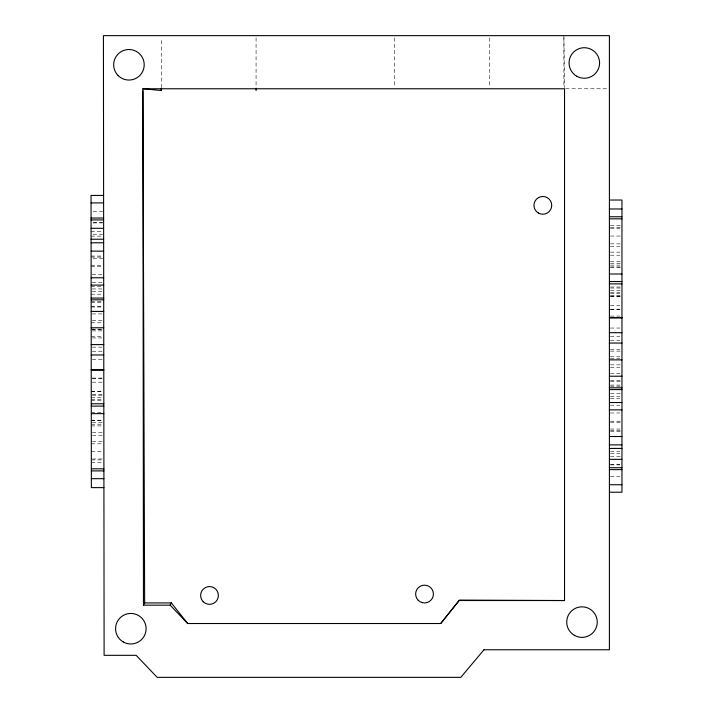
<?xml version="1.0" encoding="UTF-8"?>
<svg xmlns="http://www.w3.org/2000/svg" width="713" height="713" viewBox="0 0 713 713"><rect width="100%" height="100%" fill="white"/><g stroke="black" fill="none" stroke-linecap="round" stroke-linejoin="round"><path stroke-width="0.53" stroke-dasharray="3.56 2.67" d="M93.153 211.289L102.565 211.28M93.162 222.786L102.583 222.777M93.162 222.893L102.583 222.875M91.077 231.36L102.592 231.351M93.18 234.247L102.592 234.238M91.086 236.146L102.592 236.137M91.104 256.065L102.619 256.047M91.112 257.081L102.619 257.063M93.207 258.614L102.619 258.596M91.121 265.45L102.627 265.441M91.121 266.43L102.627 266.412M92.173 274.674L102.636 274.665M92.182 282.455L102.645 282.437M91.139 286.376L102.654 286.368M92.191 288.952L102.654 288.934M92.191 291.385L102.654 291.367M91.148 294.193L102.663 294.184M91.157 301.465L102.663 301.456M91.157 302.57L102.672 302.553M91.166 306.376L102.672 306.358M91.166 307.009L102.672 307M92.218 313.943L102.681 313.934M92.227 320.369L102.69 320.351M91.184 322.802L102.69 322.784M91.193 329.201L102.699 329.183M92.235 329.415L102.699 329.406M92.235 330.894L102.699 330.877M91.193 336.536L102.708 336.518M92.244 337.944L102.708 337.935M92.253 347.16L102.717 347.142M92.262 351.242L102.725 351.233M92.271 359.619L102.734 359.602M92.289 378.095L102.752 378.086M92.289 378.451L102.752 378.443M92.289 382.204L102.752 382.186M91.255 391.25L102.77 391.241M91.255 391.749L102.77 391.633M92.307 394.351L102.77 394.342M92.307 395.198L102.77 395.189M91.264 397.275L102.77 397.257M91.264 399.619L102.779 399.61M91.264 400.644L102.779 400.626M91.282 412.364L102.788 412.346M91.291 420.233L102.797 420.224M91.291 420.732L102.797 420.723M92.333 422.542L102.797 422.533M91.291 424.217L102.806 424.208M91.3 425.937L102.806 425.919M92.351 432.452L102.815 432.443M92.351 435.5L102.815 435.491M92.36 441.347L102.824 441.329M91.317 443.798L102.824 443.78M91.326 451.614L102.832 451.596M92.378 458.985L102.841 458.976M91.335 459.938L102.841 459.93M91.335 462.291L102.841 462.282M565.632 88.768L608.305 88.768M610.453 225.361L621.959 225.361M610.453 227.714L621.959 227.714M610.453 228.677L619.864 228.677M610.453 236.048L621.959 236.048M610.453 243.864L621.959 243.864M610.453 246.315L619.864 246.315M610.453 252.152L619.864 252.152M610.453 255.209L619.864 255.209M610.453 261.724L621.959 261.724M610.453 263.436L621.959 263.436M610.453 265.111L619.864 265.111M610.453 266.929L621.959 266.929M610.453 267.428L621.959 267.428M610.453 287.018L621.959 287.018M610.453 288.034L621.959 288.034M610.453 290.387L621.959 290.387M610.453 292.464L619.864 292.464M610.453 293.301L619.864 293.301M610.453 295.913L621.959 295.913M610.453 296.011L619.864 296.011M610.453 296.412L621.959 296.412M610.453 305.458L619.864 305.458M610.453 309.21L619.864 309.21M610.453 309.567L619.864 309.567M610.453 316.064L619.864 316.064M610.453 328.042L619.864 328.042M610.453 336.42L619.864 336.42M610.453 340.502L619.864 340.502M610.453 349.709L619.864 349.709M610.453 351.126L621.959 351.126M610.453 356.767L619.864 356.767M610.453 358.247L619.864 358.247M610.453 364.86L621.959 364.86M610.453 367.293L619.864 367.293M610.453 373.71L619.864 373.71M610.453 380.653L621.959 380.653M610.453 381.286L621.959 381.286M610.453 385.091L619.864 385.091M610.453 386.188L621.959 386.188M610.453 393.469L621.959 393.469M610.453 396.276L619.864 396.276M610.453 398.71L619.864 398.71M610.453 405.207L619.864 405.207M610.453 412.979L619.864 412.979M610.453 421.231L621.959 421.231M610.453 422.212L621.959 422.212M610.453 429.048L619.864 429.048M610.453 430.581L621.959 430.581M610.453 431.597L621.959 431.597M610.453 451.516L619.864 451.516M610.453 453.406L619.864 453.406M610.453 456.293L621.959 456.293M610.453 464.769L619.864 464.769M610.453 464.867L619.864 464.867M610.453 476.373L619.864 476.373M563.903 35.65L564.527 87.663M563.903 37.86L563.903 87.663M489.564 37.86L489.564 87.663M394.592 37.86L394.592 87.663M256.074 37.86L256.074 88.768M161.726 87.663L161.316 37.842"/><path stroke-width="1.07" d="M161.316 90.515L161.334 88.314L161.316 90.515L142.885 88.768L143.456 605.168L170.149 605.168L187.697 623.519L440.714 623.519L459.252 600.533L564.536 600.533L564.536 88.768L142.885 88.768M143.456 605.168L144.65 602.922L142.885 90.979M170.149 605.168L171.334 602.922L144.65 602.922M440.714 623.519L459.324 600.088L564.536 600.533M103.599 195.424L91.041 195.442L91.362 487.63L103.92 487.621M91.05 202.92L103.608 202.902M91.068 218.044L103.626 218.035M91.068 219.943L103.626 219.925M91.077 228.312L103.635 228.303M91.086 239.238L103.643 239.22M91.095 242.785L103.652 242.768M91.104 251.154L103.661 251.145M91.13 277.785L103.688 277.776M91.139 285.12L103.697 285.111M91.157 298.079L103.706 298.07M91.157 299.834L103.715 299.825M91.166 311.438L103.724 311.421M91.184 327.784L103.742 327.766M91.202 344.602L103.759 344.593M91.219 354.976L103.768 354.958M91.237 369.682L103.786 369.673M91.237 370.163L103.786 370.145M91.273 403.772L103.831 403.754M91.273 406.125L103.831 406.107M91.282 413.656L103.84 413.647M91.344 468.833L103.902 468.815M91.344 470.91L103.902 470.892M91.353 478.681L103.911 478.664M609.401 200.032L621.959 200.032L621.959 492.22L609.401 492.22M609.401 208.98L621.959 208.98M609.401 216.752L621.959 216.752M609.401 218.829L621.959 218.829M609.401 274.006L621.959 274.006M609.401 281.537L621.959 281.537M609.401 283.89L621.959 283.89M609.401 317.499L621.959 317.499M609.401 317.98L621.959 317.98M609.401 332.686L621.959 332.686M609.401 343.051L621.959 343.051M609.401 359.878L621.959 359.878M609.401 376.223L621.959 376.223M609.401 387.827L621.959 387.827M609.401 389.583L621.959 389.583M609.401 402.533L621.959 402.533M609.401 409.868L621.959 409.868M609.401 436.499L621.959 436.499M609.401 444.876L621.959 444.876M609.401 448.424L621.959 448.424M609.401 459.35L621.959 459.35M609.401 467.719L621.959 467.719M609.401 469.609L621.959 469.609M609.401 484.742L621.959 484.742M171.173 602.717L187.697 623.519M256.074 88.768L256.074 90.515M483.975 649.775L460.812 677.35L157.199 677.35L136.138 655.327L104.107 655.327L103.421 35.65L609.401 35.65L609.401 649.775L483.975 649.775M418.246 600.319A8.877 8.877 0 0 0 433.103 596.335A8.877 8.877 0 0 0 422.23 585.462A8.877 8.877 0 0 0 418.246 600.319M203.223 601.727A8.877 8.877 0 0 0 218.08 597.744A8.877 8.877 0 0 0 207.207 586.87A8.877 8.877 0 0 0 203.223 601.727M538.404 213.035A8.877 8.877 0 0 0 551.719 205.353A8.877 8.877 0 0 0 538.404 197.661A8.877 8.877 0 0 0 538.404 213.035M574.348 635.328A15.276 15.276 0 0 0 597.253 622.101A15.276 15.276 0 0 0 574.348 608.875A15.276 15.276 0 0 0 574.348 635.328M123.197 641.932A15.276 15.276 0 0 0 146.103 628.706A15.276 15.276 0 0 0 123.197 615.479A15.276 15.276 0 0 0 123.197 641.932M576.683 76.211A15.276 15.276 0 0 0 599.588 62.985A15.276 15.276 0 0 0 576.683 49.758A15.276 15.276 0 0 0 576.683 76.211M118.135 75.587A15.276 15.276 0 0 0 143.687 68.742A15.276 15.276 0 0 0 124.98 50.035A15.276 15.276 0 0 0 118.135 75.587"/></g></svg>
